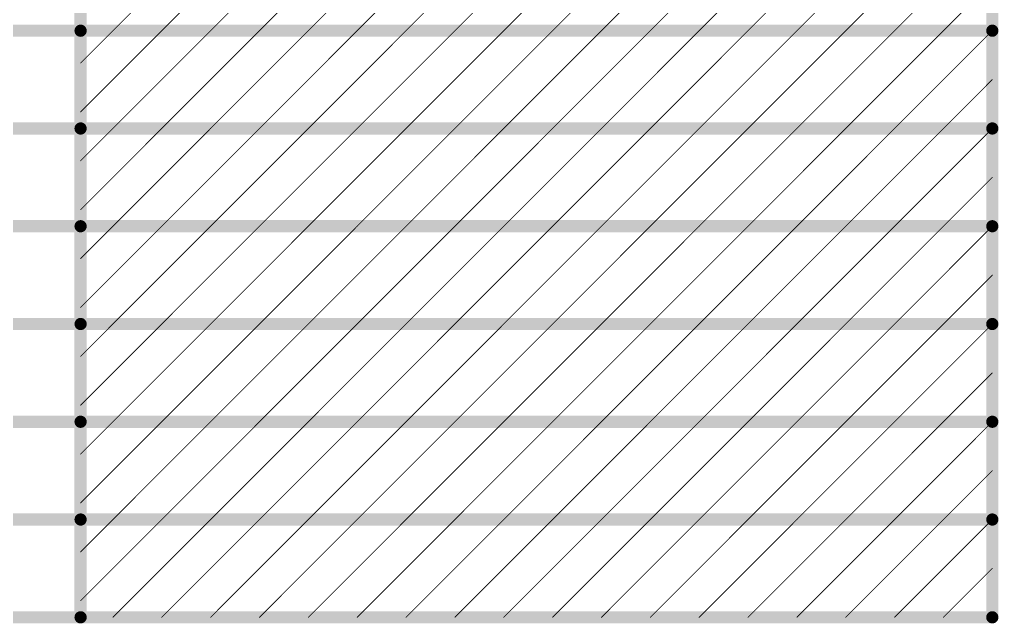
# Model space of a CAD drawing. Header units: inches. Extents: x -2 to 5376, y -4 to 5426.
# Drawn here: x 248.53 to 279.07, y 77.79 to 96.61 of the extents above; entities that cross this region are included whole.
import ezdxf

# ---------------------------------------------------------------- set-up
doc = ezdxf.new("R2010")
doc.units = ezdxf.units.IN
doc.layers.add('Dimension', color=6, linetype='Continuous')

msp = doc.modelspace()

# ---------------------------------------------------------------- linework, layer by layer
at = {"layer": 'Dimension'}
for points in [[(250.436, 77.978, 0.381, 0.381, 0), (250.436, 114.554, 0.381, 0.381, 0)], [(278.876, 77.978, 0.381, 0.381, 0), (278.876, 114.554, 0.381, 0.381, 0)], [(251.444, 96.266, 0.0254, 0.0254, 0), (254.492, 99.314, 0.0254, 0.0254, 0)], [(252.968, 96.266, 0.0254, 0.0254, 0), (256.016, 99.314, 0.0254, 0.0254, 0)], [(254.492, 96.266, 0.0254, 0.0254, 0), (257.54, 99.314, 0.0254, 0.0254, 0)], [(256.016, 96.266, 0.0254, 0.0254, 0), (259.064, 99.314, 0.0254, 0.0254, 0)], [(257.54, 96.266, 0.0254, 0.0254, 0), (260.588, 99.314, 0.0254, 0.0254, 0)], [(259.064, 96.266, 0.0254, 0.0254, 0), (262.112, 99.314, 0.0254, 0.0254, 0)], [(260.588, 96.266, 0.0254, 0.0254, 0), (263.636, 99.314, 0.0254, 0.0254, 0)], [(262.112, 96.266, 0.0254, 0.0254, 0), (265.16, 99.314, 0.0254, 0.0254, 0)], [(263.636, 96.266, 0.0254, 0.0254, 0), (266.684, 99.314, 0.0254, 0.0254, 0)], [(265.16, 96.266, 0.0254, 0.0254, 0), (268.208, 99.314, 0.0254, 0.0254, 0)], [(266.684, 96.266, 0.0254, 0.0254, 0), (269.732, 99.314, 0.0254, 0.0254, 0)], [(268.208, 96.266, 0.0254, 0.0254, 0), (271.256, 99.314, 0.0254, 0.0254, 0)], [(269.732, 96.266, 0.0254, 0.0254, 0), (272.78, 99.314, 0.0254, 0.0254, 0)], [(271.256, 96.266, 0.0254, 0.0254, 0), (274.304, 99.314, 0.0254, 0.0254, 0)], [(272.78, 96.266, 0.0254, 0.0254, 0), (275.828, 99.314, 0.0254, 0.0254, 0)], [(274.304, 96.266, 0.0254, 0.0254, 0), (277.352, 99.314, 0.0254, 0.0254, 0)], [(275.828, 96.266, 0.0254, 0.0254, 0), (278.876, 99.314, 0.0254, 0.0254, 0)], [(277.352, 96.266, 0.0254, 0.0254, 0), (278.876, 97.79, 0.0254, 0.0254, 0)], [(235.962, 96.266, 0.381, 0.381, 0), (250.436, 96.266, 0.381, 0.381, 0)], [(250.436, 96.266, 0.381, 0.381, 0), (278.876, 96.266, 0.381, 0.381, 0)], [(250.436, 93.734, 0.0254, 0.0254, 0), (252.968, 96.266, 0.0254, 0.0254, 0)], [(250.436, 95.258, 0.0254, 0.0254, 0), (251.444, 96.266, 0.0254, 0.0254, 0)], [(251.444, 93.218, 0.0254, 0.0254, 0), (254.492, 96.266, 0.0254, 0.0254, 0)], [(252.968, 93.218, 0.0254, 0.0254, 0), (256.016, 96.266, 0.0254, 0.0254, 0)], [(254.492, 93.218, 0.0254, 0.0254, 0), (257.54, 96.266, 0.0254, 0.0254, 0)], [(256.016, 93.218, 0.0254, 0.0254, 0), (259.064, 96.266, 0.0254, 0.0254, 0)], [(257.54, 93.218, 0.0254, 0.0254, 0), (260.588, 96.266, 0.0254, 0.0254, 0)], [(259.064, 93.218, 0.0254, 0.0254, 0), (262.112, 96.266, 0.0254, 0.0254, 0)], [(260.588, 93.218, 0.0254, 0.0254, 0), (263.636, 96.266, 0.0254, 0.0254, 0)], [(262.112, 93.218, 0.0254, 0.0254, 0), (265.16, 96.266, 0.0254, 0.0254, 0)], [(263.636, 93.218, 0.0254, 0.0254, 0), (266.684, 96.266, 0.0254, 0.0254, 0)], [(265.16, 93.218, 0.0254, 0.0254, 0), (268.208, 96.266, 0.0254, 0.0254, 0)], [(266.684, 93.218, 0.0254, 0.0254, 0), (269.732, 96.266, 0.0254, 0.0254, 0)], [(268.208, 93.218, 0.0254, 0.0254, 0), (271.256, 96.266, 0.0254, 0.0254, 0)], [(269.732, 93.218, 0.0254, 0.0254, 0), (272.78, 96.266, 0.0254, 0.0254, 0)], [(271.256, 93.218, 0.0254, 0.0254, 0), (274.304, 96.266, 0.0254, 0.0254, 0)], [(272.78, 93.218, 0.0254, 0.0254, 0), (275.828, 96.266, 0.0254, 0.0254, 0)], [(274.304, 93.218, 0.0254, 0.0254, 0), (277.352, 96.266, 0.0254, 0.0254, 0)], [(275.828, 93.218, 0.0254, 0.0254, 0), (278.876, 96.266, 0.0254, 0.0254, 0)], [(277.352, 93.218, 0.0254, 0.0254, 0), (278.876, 94.742, 0.0254, 0.0254, 0)], [(235.962, 93.218, 0.381, 0.381, 0), (250.436, 93.218, 0.381, 0.381, 0)], [(250.436, 93.218, 0.381, 0.381, 0), (278.876, 93.218, 0.381, 0.381, 0)], [(250.436, 90.686, 0.0254, 0.0254, 0), (252.968, 93.218, 0.0254, 0.0254, 0)], [(250.436, 92.21, 0.0254, 0.0254, 0), (251.444, 93.218, 0.0254, 0.0254, 0)], [(251.444, 90.17, 0.0254, 0.0254, 0), (254.492, 93.218, 0.0254, 0.0254, 0)], [(252.968, 90.17, 0.0254, 0.0254, 0), (256.016, 93.218, 0.0254, 0.0254, 0)], [(254.492, 90.17, 0.0254, 0.0254, 0), (257.54, 93.218, 0.0254, 0.0254, 0)], [(256.016, 90.17, 0.0254, 0.0254, 0), (259.064, 93.218, 0.0254, 0.0254, 0)], [(257.54, 90.17, 0.0254, 0.0254, 0), (260.588, 93.218, 0.0254, 0.0254, 0)], [(259.064, 90.17, 0.0254, 0.0254, 0), (262.112, 93.218, 0.0254, 0.0254, 0)], [(260.588, 90.17, 0.0254, 0.0254, 0), (263.636, 93.218, 0.0254, 0.0254, 0)], [(262.112, 90.17, 0.0254, 0.0254, 0), (265.16, 93.218, 0.0254, 0.0254, 0)], [(263.636, 90.17, 0.0254, 0.0254, 0), (266.684, 93.218, 0.0254, 0.0254, 0)], [(265.16, 90.17, 0.0254, 0.0254, 0), (268.208, 93.218, 0.0254, 0.0254, 0)], [(266.684, 90.17, 0.0254, 0.0254, 0), (269.732, 93.218, 0.0254, 0.0254, 0)], [(268.208, 90.17, 0.0254, 0.0254, 0), (271.256, 93.218, 0.0254, 0.0254, 0)], [(269.732, 90.17, 0.0254, 0.0254, 0), (272.78, 93.218, 0.0254, 0.0254, 0)], [(271.256, 90.17, 0.0254, 0.0254, 0), (274.304, 93.218, 0.0254, 0.0254, 0)], [(272.78, 90.17, 0.0254, 0.0254, 0), (275.828, 93.218, 0.0254, 0.0254, 0)], [(274.304, 90.17, 0.0254, 0.0254, 0), (277.352, 93.218, 0.0254, 0.0254, 0)], [(275.828, 90.17, 0.0254, 0.0254, 0), (278.876, 93.218, 0.0254, 0.0254, 0)], [(277.352, 90.17, 0.0254, 0.0254, 0), (278.876, 91.694, 0.0254, 0.0254, 0)], [(235.962, 90.17, 0.381, 0.381, 0), (250.436, 90.17, 0.381, 0.381, 0)], [(250.436, 90.17, 0.381, 0.381, 0), (278.876, 90.17, 0.381, 0.381, 0)], [(250.436, 87.638, 0.0254, 0.0254, 0), (252.968, 90.17, 0.0254, 0.0254, 0)], [(250.436, 89.162, 0.0254, 0.0254, 0), (251.444, 90.17, 0.0254, 0.0254, 0)], [(251.444, 87.122, 0.0254, 0.0254, 0), (254.492, 90.17, 0.0254, 0.0254, 0)], [(252.968, 87.122, 0.0254, 0.0254, 0), (256.016, 90.17, 0.0254, 0.0254, 0)], [(254.492, 87.122, 0.0254, 0.0254, 0), (257.54, 90.17, 0.0254, 0.0254, 0)], [(256.016, 87.122, 0.0254, 0.0254, 0), (259.064, 90.17, 0.0254, 0.0254, 0)], [(257.54, 87.122, 0.0254, 0.0254, 0), (260.588, 90.17, 0.0254, 0.0254, 0)], [(259.064, 87.122, 0.0254, 0.0254, 0), (262.112, 90.17, 0.0254, 0.0254, 0)], [(260.588, 87.122, 0.0254, 0.0254, 0), (263.636, 90.17, 0.0254, 0.0254, 0)], [(262.112, 87.122, 0.0254, 0.0254, 0), (265.16, 90.17, 0.0254, 0.0254, 0)], [(263.636, 87.122, 0.0254, 0.0254, 0), (266.684, 90.17, 0.0254, 0.0254, 0)], [(265.16, 87.122, 0.0254, 0.0254, 0), (268.208, 90.17, 0.0254, 0.0254, 0)], [(266.684, 87.122, 0.0254, 0.0254, 0), (269.732, 90.17, 0.0254, 0.0254, 0)], [(268.208, 87.122, 0.0254, 0.0254, 0), (271.256, 90.17, 0.0254, 0.0254, 0)], [(269.732, 87.122, 0.0254, 0.0254, 0), (272.78, 90.17, 0.0254, 0.0254, 0)], [(271.256, 87.122, 0.0254, 0.0254, 0), (274.304, 90.17, 0.0254, 0.0254, 0)], [(272.78, 87.122, 0.0254, 0.0254, 0), (275.828, 90.17, 0.0254, 0.0254, 0)], [(274.304, 87.122, 0.0254, 0.0254, 0), (277.352, 90.17, 0.0254, 0.0254, 0)], [(275.828, 87.122, 0.0254, 0.0254, 0), (278.876, 90.17, 0.0254, 0.0254, 0)], [(277.352, 87.122, 0.0254, 0.0254, 0), (278.876, 88.646, 0.0254, 0.0254, 0)], [(235.962, 87.122, 0.381, 0.381, 0), (250.436, 87.122, 0.381, 0.381, 0)], [(250.436, 87.122, 0.381, 0.381, 0), (278.876, 87.122, 0.381, 0.381, 0)], [(250.436, 84.59, 0.0254, 0.0254, 0), (252.968, 87.122, 0.0254, 0.0254, 0)], [(250.436, 86.114, 0.0254, 0.0254, 0), (251.444, 87.122, 0.0254, 0.0254, 0)], [(251.444, 84.074, 0.0254, 0.0254, 0), (254.492, 87.122, 0.0254, 0.0254, 0)], [(252.968, 84.074, 0.0254, 0.0254, 0), (256.016, 87.122, 0.0254, 0.0254, 0)], [(254.492, 84.074, 0.0254, 0.0254, 0), (257.54, 87.122, 0.0254, 0.0254, 0)], [(256.016, 84.074, 0.0254, 0.0254, 0), (259.064, 87.122, 0.0254, 0.0254, 0)], [(257.54, 84.074, 0.0254, 0.0254, 0), (260.588, 87.122, 0.0254, 0.0254, 0)], [(259.064, 84.074, 0.0254, 0.0254, 0), (262.112, 87.122, 0.0254, 0.0254, 0)], [(260.588, 84.074, 0.0254, 0.0254, 0), (263.636, 87.122, 0.0254, 0.0254, 0)], [(262.112, 84.074, 0.0254, 0.0254, 0), (265.16, 87.122, 0.0254, 0.0254, 0)], [(263.636, 84.074, 0.0254, 0.0254, 0), (266.684, 87.122, 0.0254, 0.0254, 0)], [(265.16, 84.074, 0.0254, 0.0254, 0), (268.208, 87.122, 0.0254, 0.0254, 0)], [(266.684, 84.074, 0.0254, 0.0254, 0), (269.732, 87.122, 0.0254, 0.0254, 0)], [(268.208, 84.074, 0.0254, 0.0254, 0), (271.256, 87.122, 0.0254, 0.0254, 0)], [(269.732, 84.074, 0.0254, 0.0254, 0), (272.78, 87.122, 0.0254, 0.0254, 0)], [(271.256, 84.074, 0.0254, 0.0254, 0), (274.304, 87.122, 0.0254, 0.0254, 0)], [(272.78, 84.074, 0.0254, 0.0254, 0), (275.828, 87.122, 0.0254, 0.0254, 0)], [(274.304, 84.074, 0.0254, 0.0254, 0), (277.352, 87.122, 0.0254, 0.0254, 0)], [(275.828, 84.074, 0.0254, 0.0254, 0), (278.876, 87.122, 0.0254, 0.0254, 0)], [(277.352, 84.074, 0.0254, 0.0254, 0), (278.876, 85.598, 0.0254, 0.0254, 0)], [(235.962, 84.074, 0.381, 0.381, 0), (250.436, 84.074, 0.381, 0.381, 0)], [(250.436, 84.074, 0.381, 0.381, 0), (278.876, 84.074, 0.381, 0.381, 0)], [(250.436, 81.542, 0.0254, 0.0254, 0), (252.968, 84.074, 0.0254, 0.0254, 0)], [(250.436, 83.066, 0.0254, 0.0254, 0), (251.444, 84.074, 0.0254, 0.0254, 0)], [(251.444, 81.026, 0.0254, 0.0254, 0), (254.492, 84.074, 0.0254, 0.0254, 0)], [(252.968, 81.026, 0.0254, 0.0254, 0), (256.016, 84.074, 0.0254, 0.0254, 0)], [(254.492, 81.026, 0.0254, 0.0254, 0), (257.54, 84.074, 0.0254, 0.0254, 0)], [(256.016, 81.026, 0.0254, 0.0254, 0), (259.064, 84.074, 0.0254, 0.0254, 0)], [(257.54, 81.026, 0.0254, 0.0254, 0), (260.588, 84.074, 0.0254, 0.0254, 0)], [(259.064, 81.026, 0.0254, 0.0254, 0), (262.112, 84.074, 0.0254, 0.0254, 0)], [(260.588, 81.026, 0.0254, 0.0254, 0), (263.636, 84.074, 0.0254, 0.0254, 0)], [(262.112, 81.026, 0.0254, 0.0254, 0), (265.16, 84.074, 0.0254, 0.0254, 0)], [(263.636, 81.026, 0.0254, 0.0254, 0), (266.684, 84.074, 0.0254, 0.0254, 0)], [(265.16, 81.026, 0.0254, 0.0254, 0), (268.208, 84.074, 0.0254, 0.0254, 0)], [(266.684, 81.026, 0.0254, 0.0254, 0), (269.732, 84.074, 0.0254, 0.0254, 0)], [(268.208, 81.026, 0.0254, 0.0254, 0), (271.256, 84.074, 0.0254, 0.0254, 0)], [(269.732, 81.026, 0.0254, 0.0254, 0), (272.78, 84.074, 0.0254, 0.0254, 0)], [(271.256, 81.026, 0.0254, 0.0254, 0), (274.304, 84.074, 0.0254, 0.0254, 0)], [(272.78, 81.026, 0.0254, 0.0254, 0), (275.828, 84.074, 0.0254, 0.0254, 0)], [(274.304, 81.026, 0.0254, 0.0254, 0), (277.352, 84.074, 0.0254, 0.0254, 0)], [(275.828, 81.026, 0.0254, 0.0254, 0), (278.876, 84.074, 0.0254, 0.0254, 0)], [(277.352, 81.026, 0.0254, 0.0254, 0), (278.876, 82.55, 0.0254, 0.0254, 0)], [(235.962, 81.026, 0.381, 0.381, 0), (250.436, 81.026, 0.381, 0.381, 0)], [(250.436, 81.026, 0.381, 0.381, 0), (278.876, 81.026, 0.381, 0.381, 0)], [(250.436, 78.494, 0.0254, 0.0254, 0), (252.968, 81.026, 0.0254, 0.0254, 0)], [(250.436, 80.018, 0.0254, 0.0254, 0), (251.444, 81.026, 0.0254, 0.0254, 0)], [(251.444, 77.978, 0.0254, 0.0254, 0), (254.492, 81.026, 0.0254, 0.0254, 0)], [(252.968, 77.978, 0.0254, 0.0254, 0), (256.016, 81.026, 0.0254, 0.0254, 0)], [(254.492, 77.978, 0.0254, 0.0254, 0), (257.54, 81.026, 0.0254, 0.0254, 0)], [(256.016, 77.978, 0.0254, 0.0254, 0), (259.064, 81.026, 0.0254, 0.0254, 0)], [(257.54, 77.978, 0.0254, 0.0254, 0), (260.588, 81.026, 0.0254, 0.0254, 0)], [(259.064, 77.978, 0.0254, 0.0254, 0), (262.112, 81.026, 0.0254, 0.0254, 0)], [(260.588, 77.978, 0.0254, 0.0254, 0), (263.636, 81.026, 0.0254, 0.0254, 0)], [(262.112, 77.978, 0.0254, 0.0254, 0), (265.16, 81.026, 0.0254, 0.0254, 0)], [(263.636, 77.978, 0.0254, 0.0254, 0), (266.684, 81.026, 0.0254, 0.0254, 0)], [(265.16, 77.978, 0.0254, 0.0254, 0), (268.208, 81.026, 0.0254, 0.0254, 0)], [(266.684, 77.978, 0.0254, 0.0254, 0), (269.732, 81.026, 0.0254, 0.0254, 0)], [(268.208, 77.978, 0.0254, 0.0254, 0), (271.256, 81.026, 0.0254, 0.0254, 0)], [(269.732, 77.978, 0.0254, 0.0254, 0), (272.78, 81.026, 0.0254, 0.0254, 0)], [(271.256, 77.978, 0.0254, 0.0254, 0), (274.304, 81.026, 0.0254, 0.0254, 0)], [(272.78, 77.978, 0.0254, 0.0254, 0), (275.828, 81.026, 0.0254, 0.0254, 0)], [(274.304, 77.978, 0.0254, 0.0254, 0), (277.352, 81.026, 0.0254, 0.0254, 0)], [(275.828, 77.978, 0.0254, 0.0254, 0), (278.876, 81.026, 0.0254, 0.0254, 0)], [(277.352, 77.978, 0.0254, 0.0254, 0), (278.876, 79.502, 0.0254, 0.0254, 0)], [(235.962, 77.978, 0.381, 0.381, 0), (250.436, 77.978, 0.381, 0.381, 0)], [(250.436, 77.978, 0.381, 0.381, 0), (278.876, 77.978, 0.381, 0.381, 0)]]:
    msp.add_lwpolyline(points, format="xyseb", dxfattribs=at)
for points in [[(250.341, 96.266, 0.191, 0.191, 1), (250.532, 96.266, 0.191, 0.191, 1)], [(250.341, 96.266, 0.191, 0.191, 1), (250.532, 96.266, 0.191, 0.191, 1)], [(251.438, 96.266, 0.0127, 0.0127, 1), (251.451, 96.266, 0.0127, 0.0127, 1)], [(251.438, 96.266, 0.0127, 0.0127, 1), (251.451, 96.266, 0.0127, 0.0127, 1)], [(252.962, 96.266, 0.0127, 0.0127, 1), (252.975, 96.266, 0.0127, 0.0127, 1)], [(252.962, 96.266, 0.0127, 0.0127, 1), (252.975, 96.266, 0.0127, 0.0127, 1)], [(254.486, 96.266, 0.0127, 0.0127, 1), (254.499, 96.266, 0.0127, 0.0127, 1)], [(254.486, 96.266, 0.0127, 0.0127, 1), (254.499, 96.266, 0.0127, 0.0127, 1)], [(256.01, 96.266, 0.0127, 0.0127, 1), (256.023, 96.266, 0.0127, 0.0127, 1)], [(256.01, 96.266, 0.0127, 0.0127, 1), (256.023, 96.266, 0.0127, 0.0127, 1)], [(257.534, 96.266, 0.0127, 0.0127, 1), (257.547, 96.266, 0.0127, 0.0127, 1)], [(257.534, 96.266, 0.0127, 0.0127, 1), (257.547, 96.266, 0.0127, 0.0127, 1)], [(259.058, 96.266, 0.0127, 0.0127, 1), (259.071, 96.266, 0.0127, 0.0127, 1)], [(259.058, 96.266, 0.0127, 0.0127, 1), (259.071, 96.266, 0.0127, 0.0127, 1)], [(260.582, 96.266, 0.0127, 0.0127, 1), (260.595, 96.266, 0.0127, 0.0127, 1)], [(260.582, 96.266, 0.0127, 0.0127, 1), (260.595, 96.266, 0.0127, 0.0127, 1)], [(262.106, 96.266, 0.0127, 0.0127, 1), (262.119, 96.266, 0.0127, 0.0127, 1)], [(262.106, 96.266, 0.0127, 0.0127, 1), (262.119, 96.266, 0.0127, 0.0127, 1)], [(263.63, 96.266, 0.0127, 0.0127, 1), (263.643, 96.266, 0.0127, 0.0127, 1)], [(263.63, 96.266, 0.0127, 0.0127, 1), (263.643, 96.266, 0.0127, 0.0127, 1)], [(265.154, 96.266, 0.0127, 0.0127, 1), (265.167, 96.266, 0.0127, 0.0127, 1)], [(265.154, 96.266, 0.0127, 0.0127, 1), (265.167, 96.266, 0.0127, 0.0127, 1)], [(266.678, 96.266, 0.0127, 0.0127, 1), (266.691, 96.266, 0.0127, 0.0127, 1)], [(266.678, 96.266, 0.0127, 0.0127, 1), (266.691, 96.266, 0.0127, 0.0127, 1)], [(268.202, 96.266, 0.0127, 0.0127, 1), (268.215, 96.266, 0.0127, 0.0127, 1)], [(268.202, 96.266, 0.0127, 0.0127, 1), (268.215, 96.266, 0.0127, 0.0127, 1)], [(269.726, 96.266, 0.0127, 0.0127, 1), (269.739, 96.266, 0.0127, 0.0127, 1)], [(269.726, 96.266, 0.0127, 0.0127, 1), (269.739, 96.266, 0.0127, 0.0127, 1)], [(271.25, 96.266, 0.0127, 0.0127, 1), (271.263, 96.266, 0.0127, 0.0127, 1)], [(271.25, 96.266, 0.0127, 0.0127, 1), (271.263, 96.266, 0.0127, 0.0127, 1)], [(272.774, 96.266, 0.0127, 0.0127, 1), (272.787, 96.266, 0.0127, 0.0127, 1)], [(272.774, 96.266, 0.0127, 0.0127, 1), (272.787, 96.266, 0.0127, 0.0127, 1)], [(274.298, 96.266, 0.0127, 0.0127, 1), (274.311, 96.266, 0.0127, 0.0127, 1)], [(274.298, 96.266, 0.0127, 0.0127, 1), (274.311, 96.266, 0.0127, 0.0127, 1)], [(275.822, 96.266, 0.0127, 0.0127, 1), (275.835, 96.266, 0.0127, 0.0127, 1)], [(275.822, 96.266, 0.0127, 0.0127, 1), (275.835, 96.266, 0.0127, 0.0127, 1)], [(277.346, 96.266, 0.0127, 0.0127, 1), (277.359, 96.266, 0.0127, 0.0127, 1)], [(277.346, 96.266, 0.0127, 0.0127, 1), (277.359, 96.266, 0.0127, 0.0127, 1)], [(278.781, 96.266, 0.191, 0.191, 1), (278.971, 96.266, 0.191, 0.191, 1)], [(278.87, 96.266, 0.0127, 0.0127, 1), (278.883, 96.266, 0.0127, 0.0127, 1)], [(250.43, 95.258, 0.0127, 0.0127, 1), (250.443, 95.258, 0.0127, 0.0127, 1)], [(278.87, 94.742, 0.0127, 0.0127, 1), (278.883, 94.742, 0.0127, 0.0127, 1)], [(250.43, 93.734, 0.0127, 0.0127, 1), (250.443, 93.734, 0.0127, 0.0127, 1)], [(250.341, 93.218, 0.191, 0.191, 1), (250.532, 93.218, 0.191, 0.191, 1)], [(250.341, 93.218, 0.191, 0.191, 1), (250.532, 93.218, 0.191, 0.191, 1)], [(251.438, 93.218, 0.0127, 0.0127, 1), (251.451, 93.218, 0.0127, 0.0127, 1)], [(251.438, 93.218, 0.0127, 0.0127, 1), (251.451, 93.218, 0.0127, 0.0127, 1)], [(252.962, 93.218, 0.0127, 0.0127, 1), (252.975, 93.218, 0.0127, 0.0127, 1)], [(252.962, 93.218, 0.0127, 0.0127, 1), (252.975, 93.218, 0.0127, 0.0127, 1)], [(254.486, 93.218, 0.0127, 0.0127, 1), (254.499, 93.218, 0.0127, 0.0127, 1)], [(254.486, 93.218, 0.0127, 0.0127, 1), (254.499, 93.218, 0.0127, 0.0127, 1)], [(256.01, 93.218, 0.0127, 0.0127, 1), (256.023, 93.218, 0.0127, 0.0127, 1)], [(256.01, 93.218, 0.0127, 0.0127, 1), (256.023, 93.218, 0.0127, 0.0127, 1)], [(257.534, 93.218, 0.0127, 0.0127, 1), (257.547, 93.218, 0.0127, 0.0127, 1)], [(257.534, 93.218, 0.0127, 0.0127, 1), (257.547, 93.218, 0.0127, 0.0127, 1)], [(259.058, 93.218, 0.0127, 0.0127, 1), (259.071, 93.218, 0.0127, 0.0127, 1)], [(259.058, 93.218, 0.0127, 0.0127, 1), (259.071, 93.218, 0.0127, 0.0127, 1)], [(260.582, 93.218, 0.0127, 0.0127, 1), (260.595, 93.218, 0.0127, 0.0127, 1)], [(260.582, 93.218, 0.0127, 0.0127, 1), (260.595, 93.218, 0.0127, 0.0127, 1)], [(262.106, 93.218, 0.0127, 0.0127, 1), (262.119, 93.218, 0.0127, 0.0127, 1)], [(262.106, 93.218, 0.0127, 0.0127, 1), (262.119, 93.218, 0.0127, 0.0127, 1)], [(263.63, 93.218, 0.0127, 0.0127, 1), (263.643, 93.218, 0.0127, 0.0127, 1)], [(263.63, 93.218, 0.0127, 0.0127, 1), (263.643, 93.218, 0.0127, 0.0127, 1)], [(265.154, 93.218, 0.0127, 0.0127, 1), (265.167, 93.218, 0.0127, 0.0127, 1)], [(265.154, 93.218, 0.0127, 0.0127, 1), (265.167, 93.218, 0.0127, 0.0127, 1)], [(266.678, 93.218, 0.0127, 0.0127, 1), (266.691, 93.218, 0.0127, 0.0127, 1)], [(266.678, 93.218, 0.0127, 0.0127, 1), (266.691, 93.218, 0.0127, 0.0127, 1)], [(268.202, 93.218, 0.0127, 0.0127, 1), (268.215, 93.218, 0.0127, 0.0127, 1)], [(268.202, 93.218, 0.0127, 0.0127, 1), (268.215, 93.218, 0.0127, 0.0127, 1)], [(269.726, 93.218, 0.0127, 0.0127, 1), (269.739, 93.218, 0.0127, 0.0127, 1)], [(269.726, 93.218, 0.0127, 0.0127, 1), (269.739, 93.218, 0.0127, 0.0127, 1)], [(271.25, 93.218, 0.0127, 0.0127, 1), (271.263, 93.218, 0.0127, 0.0127, 1)], [(271.25, 93.218, 0.0127, 0.0127, 1), (271.263, 93.218, 0.0127, 0.0127, 1)], [(272.774, 93.218, 0.0127, 0.0127, 1), (272.787, 93.218, 0.0127, 0.0127, 1)], [(272.774, 93.218, 0.0127, 0.0127, 1), (272.787, 93.218, 0.0127, 0.0127, 1)], [(274.298, 93.218, 0.0127, 0.0127, 1), (274.311, 93.218, 0.0127, 0.0127, 1)], [(274.298, 93.218, 0.0127, 0.0127, 1), (274.311, 93.218, 0.0127, 0.0127, 1)], [(275.822, 93.218, 0.0127, 0.0127, 1), (275.835, 93.218, 0.0127, 0.0127, 1)], [(275.822, 93.218, 0.0127, 0.0127, 1), (275.835, 93.218, 0.0127, 0.0127, 1)], [(277.346, 93.218, 0.0127, 0.0127, 1), (277.359, 93.218, 0.0127, 0.0127, 1)], [(277.346, 93.218, 0.0127, 0.0127, 1), (277.359, 93.218, 0.0127, 0.0127, 1)], [(278.781, 93.218, 0.191, 0.191, 1), (278.971, 93.218, 0.191, 0.191, 1)], [(278.87, 93.218, 0.0127, 0.0127, 1), (278.883, 93.218, 0.0127, 0.0127, 1)], [(250.43, 92.21, 0.0127, 0.0127, 1), (250.443, 92.21, 0.0127, 0.0127, 1)], [(278.87, 91.694, 0.0127, 0.0127, 1), (278.883, 91.694, 0.0127, 0.0127, 1)], [(250.43, 90.686, 0.0127, 0.0127, 1), (250.443, 90.686, 0.0127, 0.0127, 1)], [(250.341, 90.17, 0.191, 0.191, 1), (250.532, 90.17, 0.191, 0.191, 1)], [(250.341, 90.17, 0.191, 0.191, 1), (250.532, 90.17, 0.191, 0.191, 1)], [(251.438, 90.17, 0.0127, 0.0127, 1), (251.451, 90.17, 0.0127, 0.0127, 1)], [(251.438, 90.17, 0.0127, 0.0127, 1), (251.451, 90.17, 0.0127, 0.0127, 1)], [(252.962, 90.17, 0.0127, 0.0127, 1), (252.975, 90.17, 0.0127, 0.0127, 1)], [(252.962, 90.17, 0.0127, 0.0127, 1), (252.975, 90.17, 0.0127, 0.0127, 1)], [(254.486, 90.17, 0.0127, 0.0127, 1), (254.499, 90.17, 0.0127, 0.0127, 1)], [(254.486, 90.17, 0.0127, 0.0127, 1), (254.499, 90.17, 0.0127, 0.0127, 1)], [(256.01, 90.17, 0.0127, 0.0127, 1), (256.023, 90.17, 0.0127, 0.0127, 1)], [(256.01, 90.17, 0.0127, 0.0127, 1), (256.023, 90.17, 0.0127, 0.0127, 1)], [(257.534, 90.17, 0.0127, 0.0127, 1), (257.547, 90.17, 0.0127, 0.0127, 1)], [(257.534, 90.17, 0.0127, 0.0127, 1), (257.547, 90.17, 0.0127, 0.0127, 1)], [(259.058, 90.17, 0.0127, 0.0127, 1), (259.071, 90.17, 0.0127, 0.0127, 1)], [(259.058, 90.17, 0.0127, 0.0127, 1), (259.071, 90.17, 0.0127, 0.0127, 1)], [(260.582, 90.17, 0.0127, 0.0127, 1), (260.595, 90.17, 0.0127, 0.0127, 1)], [(260.582, 90.17, 0.0127, 0.0127, 1), (260.595, 90.17, 0.0127, 0.0127, 1)], [(262.106, 90.17, 0.0127, 0.0127, 1), (262.119, 90.17, 0.0127, 0.0127, 1)], [(262.106, 90.17, 0.0127, 0.0127, 1), (262.119, 90.17, 0.0127, 0.0127, 1)], [(263.63, 90.17, 0.0127, 0.0127, 1), (263.643, 90.17, 0.0127, 0.0127, 1)], [(263.63, 90.17, 0.0127, 0.0127, 1), (263.643, 90.17, 0.0127, 0.0127, 1)], [(265.154, 90.17, 0.0127, 0.0127, 1), (265.167, 90.17, 0.0127, 0.0127, 1)], [(265.154, 90.17, 0.0127, 0.0127, 1), (265.167, 90.17, 0.0127, 0.0127, 1)], [(266.678, 90.17, 0.0127, 0.0127, 1), (266.691, 90.17, 0.0127, 0.0127, 1)], [(266.678, 90.17, 0.0127, 0.0127, 1), (266.691, 90.17, 0.0127, 0.0127, 1)], [(268.202, 90.17, 0.0127, 0.0127, 1), (268.215, 90.17, 0.0127, 0.0127, 1)], [(268.202, 90.17, 0.0127, 0.0127, 1), (268.215, 90.17, 0.0127, 0.0127, 1)], [(269.726, 90.17, 0.0127, 0.0127, 1), (269.739, 90.17, 0.0127, 0.0127, 1)], [(269.726, 90.17, 0.0127, 0.0127, 1), (269.739, 90.17, 0.0127, 0.0127, 1)], [(271.25, 90.17, 0.0127, 0.0127, 1), (271.263, 90.17, 0.0127, 0.0127, 1)], [(271.25, 90.17, 0.0127, 0.0127, 1), (271.263, 90.17, 0.0127, 0.0127, 1)], [(272.774, 90.17, 0.0127, 0.0127, 1), (272.787, 90.17, 0.0127, 0.0127, 1)], [(272.774, 90.17, 0.0127, 0.0127, 1), (272.787, 90.17, 0.0127, 0.0127, 1)], [(274.298, 90.17, 0.0127, 0.0127, 1), (274.311, 90.17, 0.0127, 0.0127, 1)], [(274.298, 90.17, 0.0127, 0.0127, 1), (274.311, 90.17, 0.0127, 0.0127, 1)], [(275.822, 90.17, 0.0127, 0.0127, 1), (275.835, 90.17, 0.0127, 0.0127, 1)], [(275.822, 90.17, 0.0127, 0.0127, 1), (275.835, 90.17, 0.0127, 0.0127, 1)], [(277.346, 90.17, 0.0127, 0.0127, 1), (277.359, 90.17, 0.0127, 0.0127, 1)], [(277.346, 90.17, 0.0127, 0.0127, 1), (277.359, 90.17, 0.0127, 0.0127, 1)], [(278.781, 90.17, 0.191, 0.191, 1), (278.971, 90.17, 0.191, 0.191, 1)], [(278.87, 90.17, 0.0127, 0.0127, 1), (278.883, 90.17, 0.0127, 0.0127, 1)], [(250.43, 89.162, 0.0127, 0.0127, 1), (250.443, 89.162, 0.0127, 0.0127, 1)], [(278.87, 88.646, 0.0127, 0.0127, 1), (278.883, 88.646, 0.0127, 0.0127, 1)], [(250.43, 87.638, 0.0127, 0.0127, 1), (250.443, 87.638, 0.0127, 0.0127, 1)], [(250.341, 87.122, 0.191, 0.191, 1), (250.532, 87.122, 0.191, 0.191, 1)], [(250.341, 87.122, 0.191, 0.191, 1), (250.532, 87.122, 0.191, 0.191, 1)], [(251.438, 87.122, 0.0127, 0.0127, 1), (251.451, 87.122, 0.0127, 0.0127, 1)], [(251.438, 87.122, 0.0127, 0.0127, 1), (251.451, 87.122, 0.0127, 0.0127, 1)], [(252.962, 87.122, 0.0127, 0.0127, 1), (252.975, 87.122, 0.0127, 0.0127, 1)], [(252.962, 87.122, 0.0127, 0.0127, 1), (252.975, 87.122, 0.0127, 0.0127, 1)], [(254.486, 87.122, 0.0127, 0.0127, 1), (254.499, 87.122, 0.0127, 0.0127, 1)], [(254.486, 87.122, 0.0127, 0.0127, 1), (254.499, 87.122, 0.0127, 0.0127, 1)], [(256.01, 87.122, 0.0127, 0.0127, 1), (256.023, 87.122, 0.0127, 0.0127, 1)], [(256.01, 87.122, 0.0127, 0.0127, 1), (256.023, 87.122, 0.0127, 0.0127, 1)], [(257.534, 87.122, 0.0127, 0.0127, 1), (257.547, 87.122, 0.0127, 0.0127, 1)], [(257.534, 87.122, 0.0127, 0.0127, 1), (257.547, 87.122, 0.0127, 0.0127, 1)], [(259.058, 87.122, 0.0127, 0.0127, 1), (259.071, 87.122, 0.0127, 0.0127, 1)], [(259.058, 87.122, 0.0127, 0.0127, 1), (259.071, 87.122, 0.0127, 0.0127, 1)], [(260.582, 87.122, 0.0127, 0.0127, 1), (260.595, 87.122, 0.0127, 0.0127, 1)], [(260.582, 87.122, 0.0127, 0.0127, 1), (260.595, 87.122, 0.0127, 0.0127, 1)], [(262.106, 87.122, 0.0127, 0.0127, 1), (262.119, 87.122, 0.0127, 0.0127, 1)], [(262.106, 87.122, 0.0127, 0.0127, 1), (262.119, 87.122, 0.0127, 0.0127, 1)], [(263.63, 87.122, 0.0127, 0.0127, 1), (263.643, 87.122, 0.0127, 0.0127, 1)], [(263.63, 87.122, 0.0127, 0.0127, 1), (263.643, 87.122, 0.0127, 0.0127, 1)], [(265.154, 87.122, 0.0127, 0.0127, 1), (265.167, 87.122, 0.0127, 0.0127, 1)], [(265.154, 87.122, 0.0127, 0.0127, 1), (265.167, 87.122, 0.0127, 0.0127, 1)], [(266.678, 87.122, 0.0127, 0.0127, 1), (266.691, 87.122, 0.0127, 0.0127, 1)], [(266.678, 87.122, 0.0127, 0.0127, 1), (266.691, 87.122, 0.0127, 0.0127, 1)], [(268.202, 87.122, 0.0127, 0.0127, 1), (268.215, 87.122, 0.0127, 0.0127, 1)], [(268.202, 87.122, 0.0127, 0.0127, 1), (268.215, 87.122, 0.0127, 0.0127, 1)], [(269.726, 87.122, 0.0127, 0.0127, 1), (269.739, 87.122, 0.0127, 0.0127, 1)], [(269.726, 87.122, 0.0127, 0.0127, 1), (269.739, 87.122, 0.0127, 0.0127, 1)], [(271.25, 87.122, 0.0127, 0.0127, 1), (271.263, 87.122, 0.0127, 0.0127, 1)], [(271.25, 87.122, 0.0127, 0.0127, 1), (271.263, 87.122, 0.0127, 0.0127, 1)], [(272.774, 87.122, 0.0127, 0.0127, 1), (272.787, 87.122, 0.0127, 0.0127, 1)], [(272.774, 87.122, 0.0127, 0.0127, 1), (272.787, 87.122, 0.0127, 0.0127, 1)], [(274.298, 87.122, 0.0127, 0.0127, 1), (274.311, 87.122, 0.0127, 0.0127, 1)], [(274.298, 87.122, 0.0127, 0.0127, 1), (274.311, 87.122, 0.0127, 0.0127, 1)], [(275.822, 87.122, 0.0127, 0.0127, 1), (275.835, 87.122, 0.0127, 0.0127, 1)], [(275.822, 87.122, 0.0127, 0.0127, 1), (275.835, 87.122, 0.0127, 0.0127, 1)], [(277.346, 87.122, 0.0127, 0.0127, 1), (277.359, 87.122, 0.0127, 0.0127, 1)], [(277.346, 87.122, 0.0127, 0.0127, 1), (277.359, 87.122, 0.0127, 0.0127, 1)], [(278.781, 87.122, 0.191, 0.191, 1), (278.971, 87.122, 0.191, 0.191, 1)], [(278.87, 87.122, 0.0127, 0.0127, 1), (278.883, 87.122, 0.0127, 0.0127, 1)], [(250.43, 86.114, 0.0127, 0.0127, 1), (250.443, 86.114, 0.0127, 0.0127, 1)], [(278.87, 85.598, 0.0127, 0.0127, 1), (278.883, 85.598, 0.0127, 0.0127, 1)], [(250.43, 84.59, 0.0127, 0.0127, 1), (250.443, 84.59, 0.0127, 0.0127, 1)], [(250.341, 84.074, 0.191, 0.191, 1), (250.532, 84.074, 0.191, 0.191, 1)], [(250.341, 84.074, 0.191, 0.191, 1), (250.532, 84.074, 0.191, 0.191, 1)], [(251.438, 84.074, 0.0127, 0.0127, 1), (251.451, 84.074, 0.0127, 0.0127, 1)], [(251.438, 84.074, 0.0127, 0.0127, 1), (251.451, 84.074, 0.0127, 0.0127, 1)], [(252.962, 84.074, 0.0127, 0.0127, 1), (252.975, 84.074, 0.0127, 0.0127, 1)], [(252.962, 84.074, 0.0127, 0.0127, 1), (252.975, 84.074, 0.0127, 0.0127, 1)], [(254.486, 84.074, 0.0127, 0.0127, 1), (254.499, 84.074, 0.0127, 0.0127, 1)], [(254.486, 84.074, 0.0127, 0.0127, 1), (254.499, 84.074, 0.0127, 0.0127, 1)], [(256.01, 84.074, 0.0127, 0.0127, 1), (256.023, 84.074, 0.0127, 0.0127, 1)], [(256.01, 84.074, 0.0127, 0.0127, 1), (256.023, 84.074, 0.0127, 0.0127, 1)], [(257.534, 84.074, 0.0127, 0.0127, 1), (257.547, 84.074, 0.0127, 0.0127, 1)], [(257.534, 84.074, 0.0127, 0.0127, 1), (257.547, 84.074, 0.0127, 0.0127, 1)], [(259.058, 84.074, 0.0127, 0.0127, 1), (259.071, 84.074, 0.0127, 0.0127, 1)], [(259.058, 84.074, 0.0127, 0.0127, 1), (259.071, 84.074, 0.0127, 0.0127, 1)], [(260.582, 84.074, 0.0127, 0.0127, 1), (260.595, 84.074, 0.0127, 0.0127, 1)], [(260.582, 84.074, 0.0127, 0.0127, 1), (260.595, 84.074, 0.0127, 0.0127, 1)], [(262.106, 84.074, 0.0127, 0.0127, 1), (262.119, 84.074, 0.0127, 0.0127, 1)], [(262.106, 84.074, 0.0127, 0.0127, 1), (262.119, 84.074, 0.0127, 0.0127, 1)], [(263.63, 84.074, 0.0127, 0.0127, 1), (263.643, 84.074, 0.0127, 0.0127, 1)], [(263.63, 84.074, 0.0127, 0.0127, 1), (263.643, 84.074, 0.0127, 0.0127, 1)], [(265.154, 84.074, 0.0127, 0.0127, 1), (265.167, 84.074, 0.0127, 0.0127, 1)], [(265.154, 84.074, 0.0127, 0.0127, 1), (265.167, 84.074, 0.0127, 0.0127, 1)], [(266.678, 84.074, 0.0127, 0.0127, 1), (266.691, 84.074, 0.0127, 0.0127, 1)], [(266.678, 84.074, 0.0127, 0.0127, 1), (266.691, 84.074, 0.0127, 0.0127, 1)], [(268.202, 84.074, 0.0127, 0.0127, 1), (268.215, 84.074, 0.0127, 0.0127, 1)], [(268.202, 84.074, 0.0127, 0.0127, 1), (268.215, 84.074, 0.0127, 0.0127, 1)], [(269.726, 84.074, 0.0127, 0.0127, 1), (269.739, 84.074, 0.0127, 0.0127, 1)], [(269.726, 84.074, 0.0127, 0.0127, 1), (269.739, 84.074, 0.0127, 0.0127, 1)], [(271.25, 84.074, 0.0127, 0.0127, 1), (271.263, 84.074, 0.0127, 0.0127, 1)], [(271.25, 84.074, 0.0127, 0.0127, 1), (271.263, 84.074, 0.0127, 0.0127, 1)], [(272.774, 84.074, 0.0127, 0.0127, 1), (272.787, 84.074, 0.0127, 0.0127, 1)], [(272.774, 84.074, 0.0127, 0.0127, 1), (272.787, 84.074, 0.0127, 0.0127, 1)], [(274.298, 84.074, 0.0127, 0.0127, 1), (274.311, 84.074, 0.0127, 0.0127, 1)], [(274.298, 84.074, 0.0127, 0.0127, 1), (274.311, 84.074, 0.0127, 0.0127, 1)], [(275.822, 84.074, 0.0127, 0.0127, 1), (275.835, 84.074, 0.0127, 0.0127, 1)], [(275.822, 84.074, 0.0127, 0.0127, 1), (275.835, 84.074, 0.0127, 0.0127, 1)], [(277.346, 84.074, 0.0127, 0.0127, 1), (277.359, 84.074, 0.0127, 0.0127, 1)], [(277.346, 84.074, 0.0127, 0.0127, 1), (277.359, 84.074, 0.0127, 0.0127, 1)], [(278.781, 84.074, 0.191, 0.191, 1), (278.971, 84.074, 0.191, 0.191, 1)], [(278.87, 84.074, 0.0127, 0.0127, 1), (278.883, 84.074, 0.0127, 0.0127, 1)], [(250.43, 83.066, 0.0127, 0.0127, 1), (250.443, 83.066, 0.0127, 0.0127, 1)], [(278.87, 82.55, 0.0127, 0.0127, 1), (278.883, 82.55, 0.0127, 0.0127, 1)], [(250.43, 81.542, 0.0127, 0.0127, 1), (250.443, 81.542, 0.0127, 0.0127, 1)], [(250.341, 81.026, 0.191, 0.191, 1), (250.532, 81.026, 0.191, 0.191, 1)], [(250.341, 81.026, 0.191, 0.191, 1), (250.532, 81.026, 0.191, 0.191, 1)], [(251.438, 81.026, 0.0127, 0.0127, 1), (251.451, 81.026, 0.0127, 0.0127, 1)], [(251.438, 81.026, 0.0127, 0.0127, 1), (251.451, 81.026, 0.0127, 0.0127, 1)], [(252.962, 81.026, 0.0127, 0.0127, 1), (252.975, 81.026, 0.0127, 0.0127, 1)], [(252.962, 81.026, 0.0127, 0.0127, 1), (252.975, 81.026, 0.0127, 0.0127, 1)], [(254.486, 81.026, 0.0127, 0.0127, 1), (254.499, 81.026, 0.0127, 0.0127, 1)], [(254.486, 81.026, 0.0127, 0.0127, 1), (254.499, 81.026, 0.0127, 0.0127, 1)], [(256.01, 81.026, 0.0127, 0.0127, 1), (256.023, 81.026, 0.0127, 0.0127, 1)], [(256.01, 81.026, 0.0127, 0.0127, 1), (256.023, 81.026, 0.0127, 0.0127, 1)], [(257.534, 81.026, 0.0127, 0.0127, 1), (257.547, 81.026, 0.0127, 0.0127, 1)], [(257.534, 81.026, 0.0127, 0.0127, 1), (257.547, 81.026, 0.0127, 0.0127, 1)], [(259.058, 81.026, 0.0127, 0.0127, 1), (259.071, 81.026, 0.0127, 0.0127, 1)], [(259.058, 81.026, 0.0127, 0.0127, 1), (259.071, 81.026, 0.0127, 0.0127, 1)], [(260.582, 81.026, 0.0127, 0.0127, 1), (260.595, 81.026, 0.0127, 0.0127, 1)], [(260.582, 81.026, 0.0127, 0.0127, 1), (260.595, 81.026, 0.0127, 0.0127, 1)], [(262.106, 81.026, 0.0127, 0.0127, 1), (262.119, 81.026, 0.0127, 0.0127, 1)], [(262.106, 81.026, 0.0127, 0.0127, 1), (262.119, 81.026, 0.0127, 0.0127, 1)], [(263.63, 81.026, 0.0127, 0.0127, 1), (263.643, 81.026, 0.0127, 0.0127, 1)], [(263.63, 81.026, 0.0127, 0.0127, 1), (263.643, 81.026, 0.0127, 0.0127, 1)], [(265.154, 81.026, 0.0127, 0.0127, 1), (265.167, 81.026, 0.0127, 0.0127, 1)], [(265.154, 81.026, 0.0127, 0.0127, 1), (265.167, 81.026, 0.0127, 0.0127, 1)], [(266.678, 81.026, 0.0127, 0.0127, 1), (266.691, 81.026, 0.0127, 0.0127, 1)], [(266.678, 81.026, 0.0127, 0.0127, 1), (266.691, 81.026, 0.0127, 0.0127, 1)], [(268.202, 81.026, 0.0127, 0.0127, 1), (268.215, 81.026, 0.0127, 0.0127, 1)], [(268.202, 81.026, 0.0127, 0.0127, 1), (268.215, 81.026, 0.0127, 0.0127, 1)], [(269.726, 81.026, 0.0127, 0.0127, 1), (269.739, 81.026, 0.0127, 0.0127, 1)], [(269.726, 81.026, 0.0127, 0.0127, 1), (269.739, 81.026, 0.0127, 0.0127, 1)], [(271.25, 81.026, 0.0127, 0.0127, 1), (271.263, 81.026, 0.0127, 0.0127, 1)], [(271.25, 81.026, 0.0127, 0.0127, 1), (271.263, 81.026, 0.0127, 0.0127, 1)], [(272.774, 81.026, 0.0127, 0.0127, 1), (272.787, 81.026, 0.0127, 0.0127, 1)], [(272.774, 81.026, 0.0127, 0.0127, 1), (272.787, 81.026, 0.0127, 0.0127, 1)], [(274.298, 81.026, 0.0127, 0.0127, 1), (274.311, 81.026, 0.0127, 0.0127, 1)], [(274.298, 81.026, 0.0127, 0.0127, 1), (274.311, 81.026, 0.0127, 0.0127, 1)], [(275.822, 81.026, 0.0127, 0.0127, 1), (275.835, 81.026, 0.0127, 0.0127, 1)], [(275.822, 81.026, 0.0127, 0.0127, 1), (275.835, 81.026, 0.0127, 0.0127, 1)], [(277.346, 81.026, 0.0127, 0.0127, 1), (277.359, 81.026, 0.0127, 0.0127, 1)], [(277.346, 81.026, 0.0127, 0.0127, 1), (277.359, 81.026, 0.0127, 0.0127, 1)], [(278.781, 81.026, 0.191, 0.191, 1), (278.971, 81.026, 0.191, 0.191, 1)], [(278.87, 81.026, 0.0127, 0.0127, 1), (278.883, 81.026, 0.0127, 0.0127, 1)], [(250.43, 80.018, 0.0127, 0.0127, 1), (250.443, 80.018, 0.0127, 0.0127, 1)], [(278.87, 79.502, 0.0127, 0.0127, 1), (278.883, 79.502, 0.0127, 0.0127, 1)], [(250.43, 78.494, 0.0127, 0.0127, 1), (250.443, 78.494, 0.0127, 0.0127, 1)], [(250.341, 77.978, 0.191, 0.191, 1), (250.532, 77.978, 0.191, 0.191, 1)], [(250.341, 77.978, 0.191, 0.191, 1), (250.532, 77.978, 0.191, 0.191, 1)], [(250.341, 77.978, 0.191, 0.191, 1), (250.532, 77.978, 0.191, 0.191, 1)], [(278.781, 77.978, 0.191, 0.191, 1), (278.971, 77.978, 0.191, 0.191, 1)], [(278.781, 77.978, 0.191, 0.191, 1), (278.971, 77.978, 0.191, 0.191, 1)], [(251.438, 77.978, 0.0127, 0.0127, 1), (251.451, 77.978, 0.0127, 0.0127, 1)], [(252.962, 77.978, 0.0127, 0.0127, 1), (252.975, 77.978, 0.0127, 0.0127, 1)], [(254.486, 77.978, 0.0127, 0.0127, 1), (254.499, 77.978, 0.0127, 0.0127, 1)], [(256.01, 77.978, 0.0127, 0.0127, 1), (256.023, 77.978, 0.0127, 0.0127, 1)], [(257.534, 77.978, 0.0127, 0.0127, 1), (257.547, 77.978, 0.0127, 0.0127, 1)], [(259.058, 77.978, 0.0127, 0.0127, 1), (259.071, 77.978, 0.0127, 0.0127, 1)], [(260.582, 77.978, 0.0127, 0.0127, 1), (260.595, 77.978, 0.0127, 0.0127, 1)], [(262.106, 77.978, 0.0127, 0.0127, 1), (262.119, 77.978, 0.0127, 0.0127, 1)], [(263.63, 77.978, 0.0127, 0.0127, 1), (263.643, 77.978, 0.0127, 0.0127, 1)], [(265.154, 77.978, 0.0127, 0.0127, 1), (265.167, 77.978, 0.0127, 0.0127, 1)], [(266.678, 77.978, 0.0127, 0.0127, 1), (266.691, 77.978, 0.0127, 0.0127, 1)], [(268.202, 77.978, 0.0127, 0.0127, 1), (268.215, 77.978, 0.0127, 0.0127, 1)], [(269.726, 77.978, 0.0127, 0.0127, 1), (269.739, 77.978, 0.0127, 0.0127, 1)], [(271.25, 77.978, 0.0127, 0.0127, 1), (271.263, 77.978, 0.0127, 0.0127, 1)], [(272.774, 77.978, 0.0127, 0.0127, 1), (272.787, 77.978, 0.0127, 0.0127, 1)], [(274.298, 77.978, 0.0127, 0.0127, 1), (274.311, 77.978, 0.0127, 0.0127, 1)], [(275.822, 77.978, 0.0127, 0.0127, 1), (275.835, 77.978, 0.0127, 0.0127, 1)], [(277.346, 77.978, 0.0127, 0.0127, 1), (277.359, 77.978, 0.0127, 0.0127, 1)]]:
    msp.add_lwpolyline(points, format="xyseb", close=True, dxfattribs=at)

doc.saveas('drawing.dxf')
